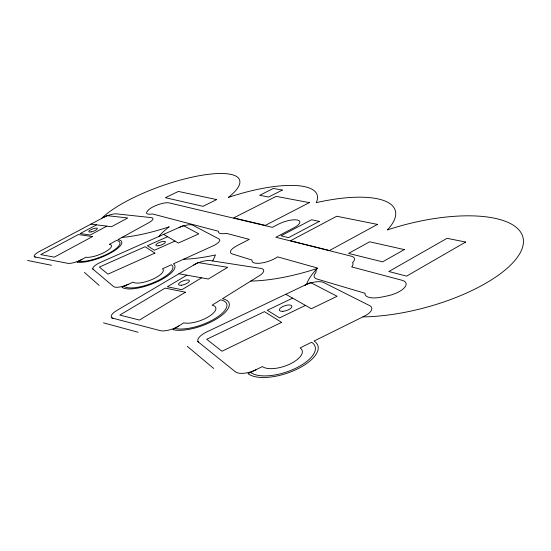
<?xml version="1.0" encoding="UTF-8"?>
<svg xmlns="http://www.w3.org/2000/svg" width="551" height="551" viewBox="0 0 551 551"><rect width="100%" height="100%" fill="white"/><g stroke="black" fill="none" stroke-linecap="round" stroke-linejoin="round"><path stroke-width="0.83" d="M212.755 260.974L215.503 254.934L214.325 255.203A85.915 25.98 -18.7 0 1 184.103 259.232L183.586 259.239M158.915 236.455L159.914 235.236A85.915 25.98 -18.7 0 1 168.696 227.15L169.198 226.771L168.365 227.06A76.403 20.525 -19.6 0 1 123.403 237.281L122.074 237.378M317.087 268.495L317.472 268.041L277.573 256.856L277.125 257.172A15.325 5.221 -18.3 0 1 260.423 263.158A15.325 5.221 -18.3 0 1 252.034 260.065L232.426 253.99A14.705 4.807 -18.7 0 1 237.075 245.691L249.252 239.361L226.495 233.376A13.782 4.222 -18.8 0 1 218.478 231.262L152.469 213.946A12.122 3.265 -19.8 0 1 147.089 211.646L148.095 210.365A12.088 3.244 -19.8 0 1 157.972 204.738A12.088 3.244 -19.8 0 1 169.081 202.878L272.346 227.356L278.365 224.229A14.457 4.622 -17.9 0 1 297.512 220.063A14.457 4.622 -17.9 0 1 293.869 227.797L275.851 237.261L351.207 256.167A16.599 6.04 -16.8 0 1 353.095 262.097L352.544 262.655L352.798 263.054A16.757 6.164 -16.9 0 1 352.158 266.333L351.703 266.911L401.961 280.252A18.286 7.225 -15.6 0 1 404.234 287.897A18.286 7.225 -15.6 0 1 387.236 295.935L381.361 297.141A18.238 7.204 -15.8 0 1 364.976 293.69L365.01 293.263L317.121 279.082A16.799 6.206 -17 0 1 315.757 272.841L316.122 271.87A16.64 6.082 -17 0 1 316.522 269.308L317.424 268.378L316.364 268.743A95.722 31.986 -17.5 0 1 256.525 280.858L250.781 281.065M101.584 218.478L102.197 217.845A76.403 20.525 -19.6 0 1 202.279 175.204A76.403 20.525 -19.6 0 1 228.844 197.065L228.383 197.416L229.195 197.134A85.915 25.98 -18.7 0 1 316.453 202.231L316.219 202.678L317.376 202.403A95.722 31.986 -17.5 0 1 387.759 229.498L387.298 229.967L388.324 229.615A112.425 42.661 -15.1 0 1 522.837 246.242A112.425 42.661 -15.1 0 1 366.353 316.811L362.985 316.846M201.618 277.814L181.871 289.702L167.339 286.802L186.879 275.176M106.804 226.137L90.288 235.015L80.171 233.555L96.535 224.829M305.447 305.399L279.557 317.899L267.297 310.275L292.629 298.146M174.977 241.062L154.418 250.257L147.399 245.698L167.607 236.71M90.963 224.119L111.474 226.736L127.736 217.969L106.935 215.634L39.273 251.573A10.538 2.81 -21.6 0 0 35.381 257.055M178.93 273.757L208.354 279.02L227.701 267.311L197.905 262.545L116.895 310.427A13.279 4.546 -21.3 0 0 113.224 318.347M34.327 256.849L67.649 263.302A11.054 3.127 -21.3 0 0 81.954 259.404M27.55 260.458L51.457 265.286M111.708 317.948L160.148 330.614A14.14 5.207 -20.7 0 0 178.965 325.848M103.478 322.838L138.094 332.253M285.783 294.268L311.356 308.746L337.116 296.266L310.461 282.505L206.673 331.984A14.96 5.854 -20 0 0 198.766 342.343M163.633 234.368L178.345 243.053L198.828 233.879L183.421 225.586L100.633 262.317A11.53 3.43 -21 0 0 93.222 269.377M197.609 341.42L235.346 371.787A16.289 6.956 -19.4 0 0 256.022 369.721M187.299 346.345L213.698 368.481M92.568 268.826L113.561 286.554A12.294 3.905 -20.9 0 0 128.135 284.364M84.434 272.435L99.173 285.418M316.894 268.895A112.425 42.661 -15.1 0 0 306.79 283.62L306.542 284.433L305.013 285.108A14.567 5.524 -17.5 0 1 323.747 282.532L369.721 305.674A15.876 6.502 -16.4 0 1 364.156 316.267L314.029 341.041A38.288 16.461 -18.5 0 1 297.533 368.908A38.288 16.461 -18.5 0 1 248.033 373.668L262.386 366.573A21.868 9.401 -18.5 0 0 290.542 363.756A21.868 9.401 -18.5 0 0 300.095 347.929L311.563 342.267A35.367 15.201 -18.5 0 1 296.286 367.978A35.367 15.201 -18.5 0 1 250.595 372.4M78.566 261.264A23.748 6.743 -20.9 0 0 109.525 252.881A23.748 6.743 -20.9 0 0 116.399 240.498L109.312 244.382A14.691 4.167 -20.9 0 1 105.014 252.034A14.691 4.167 -20.9 0 1 85.915 257.227L76.975 262.138A25.711 7.301 -20.9 0 0 110.496 253.067A25.711 7.301 -20.9 0 0 117.921 239.657L148.742 222.735A10.559 2.907 -20.1 0 0 151.229 217.617L116.426 213.857A10.063 2.624 -20.5 0 0 103.416 217.507M123.92 286.272A26.586 8.527 -20.5 0 0 155.899 281.547A26.586 8.527 -20.5 0 0 171.409 264.755L162.449 268.812A16.44 5.276 -20.5 0 1 152.813 279.164A16.44 5.276 -20.5 0 1 133.08 282.126L121.936 287.174A28.783 9.229 -20.5 0 0 156.567 282.071A28.783 9.229 -20.5 0 0 173.345 263.874L212.72 246.028A11.957 3.747 -19.3 0 0 218.926 238.927L192.671 225.152A11.22 3.299 -19.6 0 0 179.047 227.529M174.846 328.41A30.401 11.213 -20 0 0 215.641 318.209A30.401 11.213 -20 0 0 220.614 299.875L212.087 305.192A18.803 6.936 -20 0 1 208.919 316.508A18.803 6.936 -20 0 1 183.779 322.845L172.897 329.622A32.915 12.143 -20 0 0 217.094 318.595A32.915 12.143 -20 0 0 222.446 298.732L259.287 275.762A13.41 4.711 -18.7 0 0 260.651 268.385L210.358 260.602A12.597 4.153 -19.6 0 0 193.725 265.01M185.446 292.216L139.431 320.048L119.822 315.069L165.135 288.111L185.446 292.216M465.636 242.047L406.617 276.127L388.82 271.526L447.033 238.321L465.636 242.047M404.317 249.596L382.587 261.849L348.569 253.412L369.68 241.786L404.317 249.596M377.463 224.402L329.484 250.526L290.501 240.753L336.723 216.247L377.463 224.402M92.444 236.599L54.322 257.145L40.726 254.59L78.338 234.533L92.444 236.599M319.291 221.392L288.524 237.646L281.031 235.8L311.563 219.746L319.291 221.392M309.338 202.623L265.348 225.373L233.686 217.879L276.154 196.376L309.338 202.623M282.381 190.061L268.613 197.01L259.686 195.302L273.324 188.456L282.381 190.061M216.66 199.579L203.023 206.322L165.403 197.699L178.372 191.438L216.66 199.579M281.568 322.383L221.977 351.242L206.701 339.292L264.452 311.639L281.568 322.383M154.907 253.109L107.968 274.136L99.359 267.07L145.147 246.703L154.907 253.109M91.197 231.881A4.573 1.212 -20.8 0 0 97.375 228.472A4.573 1.212 -20.8 0 0 90.688 229.822A4.573 1.212 -20.8 0 0 91.197 231.881M158.447 245.753A5.083 1.515 -20 0 0 165.438 241.951A5.083 1.515 -20 0 0 158.041 243.108A5.083 1.515 -20 0 0 158.447 245.753M181.527 285.211A5.751 1.942 -20 0 0 189.413 280.755A5.751 1.942 -20 0 0 180.997 281.823A5.751 1.942 -20 0 0 181.527 285.211M282.849 311.322A6.612 2.576 -18.1 0 0 291.961 306.239A6.612 2.576 -18.1 0 0 282.105 306.879A6.612 2.576 -18.1 0 0 282.849 311.322"/></g></svg>
